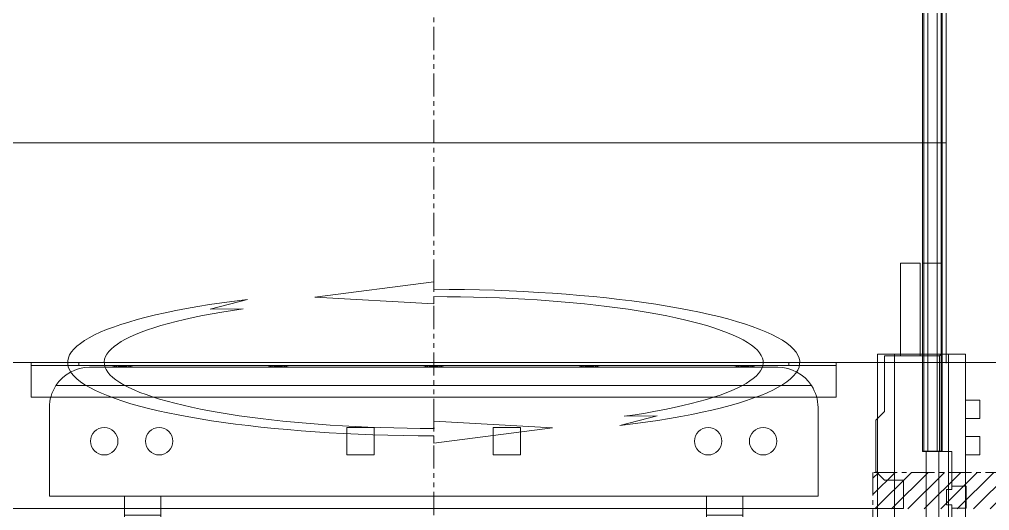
# Model space of a CAD drawing. Header units: inches. Extents: x -342 to 3622, y -887 to 1349.
# Drawn here: x 2316 to 2581, y 287.5 to 421.7 of the extents above; entities that cross this region are included whole.
import ezdxf
from ezdxf.enums import TextEntityAlignment as Align

# ---------------------------------------------------------------- set-up
doc = ezdxf.new("R2010")
doc.units = ezdxf.units.IN
doc.header["$MEASUREMENT"] = 0
doc.linetypes.add('CENTER', pattern=[10.16, 6.35, -1.27, 1.27, -1.27])
doc.linetypes.add('PHANTOM', pattern=[12.7, 6.35, -1.27, 1.27, -1.27, 1.27, -1.27])
for name, color, linetype in [('PK24-EQUIPMENT', 150, 'Continuous'), ('PK24-LABEL', 7, 'Continuous'), ('PK24E', 7, 'Continuous')]:
    doc.layers.add(name, color=color, linetype=linetype)
for name, color, linetype, true_color in [('PK24-SYS-ROOM', 8, 'Continuous', 0x808080), ('PK24E-COMP-CAR_ZONE', 250, 'CENTER', 0x383e42), ('PK24E-COMP-PALLET', 132, 'Continuous', 0x00b7c8), ('PK24E-HELPER', 253, 'PHANTOM', 0xa1a1a1), ('PK24E-SYS-LIFT', 31, 'Continuous', 0xffcc5a), ('PK24E-SYS-SHELF', 31, 'Continuous', 0xffcc5a)]:
    doc.layers.add(name, color=color, linetype=linetype, true_color=true_color)
doc.layers.add('PK24E-TTARROW', color=20, linetype='Continuous', lineweight=20, true_color=0xf54b32)
doc.styles.add('Impact', font='impact.ttf', dxfattribs={"height": 5})
doc.styles.get("Standard").update_dxf_attribs({"font": 'arial.ttf'})

# ---------------------------------------------------------------- blocks, each defined once
blk = doc.blocks.new('*U36')
at = {"layer": 'PK24E-COMP-CAR_ZONE', "lineweight": 5}
h = blk.add_hatch(dxfattribs=at)
h.set_pattern_fill('ANSI31', color=256)
h.set_pattern_definition([(45, (-14044.072, -11083.8307), (-2.24506403, 2.24506403), [])])
h.paths.add_polyline_path([(340, 200.9), (120, 200.9), (120, 190.9), (340, 190.9)])
blk.add_lwpolyline([(340, 0), (340, 200.9), (120, 200.9), (120, 0)], dxfattribs=at)
at = {"layer": 'PK24E-HELPER'}
blk.add_point((0, 213), dxfattribs=at)
at = {"layer": 'PK24-LABEL', "lineweight": 5}
blk.add_attdef('LEVEL_ID', text='', height=5, dxfattribs=at).set_placement((876.57, 10.38), align=Align.CENTER)
blk = doc.blocks.new('ROOM-ARROWLIGHT--FRONT-COMP-PK24')
at = {"layer": 'PK24-EQUIPMENT', "lineweight": 5}
for p, q in [((49, 250), (11, 250)), ((5, 244), (5, 226)), ((55, 226), (55, 244)), ((11, 220), (49, 220))]:
    blk.add_line(p, q, dxfattribs=at)
at = {"layer": 'PK24-EQUIPMENT', "color": 3, "lineweight": 5}
for p, q in [((18.11, 244.83), (11.21, 237.94)), ((16.49, 238.54), (23.32, 245.37)), ((23.99, 244.83), (17.09, 237.94)), ((22.37, 238.54), (29.2, 245.37)), ((29.87, 244.83), (22.97, 237.94)), ((28.25, 238.54), (35.08, 245.37)), ((36.01, 244.83), (29.12, 237.94)), ((48.79, 237.94), (41.89, 244.83)), ((11.21, 232.06), (18.11, 225.17)), ((23.32, 224.63), (16.49, 231.46)), ((17.09, 232.06), (23.99, 225.17)), ((29.2, 224.63), (22.37, 231.46)), ((22.97, 232.06), (29.87, 225.17)), ((35.08, 224.63), (28.25, 231.46)), ((29.12, 232.06), (36.01, 225.17)), ((41.89, 225.17), (48.79, 232.06))]:
    blk.add_line(p, q, dxfattribs=at)
at = {"layer": 'PK24-EQUIPMENT', "lineweight": 5}
for centre, start, end in [((11, 244), 90, 180), ((49, 244), 0, 90), ((11, 226), 180, 270), ((49, 226), 270, 0)]:
    blk.add_arc(centre, 6, start, end, dxfattribs=at)
at = {"layer": 'PK24-EQUIPMENT', "color": 3, "lineweight": 5}
for points in [[(21.05, 246.05), (19.98, 246.05), (18.91, 245.64), (18.11, 244.83)], [(23.32, 245.37), (22.64, 245.82), (21.84, 246.05), (21.05, 246.05)], [(26.93, 246.05), (25.86, 246.05), (24.79, 245.64), (23.99, 244.83)], [(29.2, 245.37), (28.52, 245.82), (27.72, 246.05), (26.93, 246.05)], [(32.81, 246.05), (31.74, 246.05), (30.67, 245.64), (29.87, 244.83)], [(35.08, 245.37), (34.4, 245.82), (33.6, 246.05), (32.81, 246.05)], [(38.95, 246.05), (37.89, 246.05), (36.82, 245.64), (36.01, 244.83)], [(41.89, 244.83), (41.08, 245.64), (40.02, 246.05), (38.95, 246.05)], [(11.21, 237.94), (10.4, 237.13), (10, 236.07), (10, 235)], [(15.03, 235), (15.03, 236.33), (15.55, 237.6), (16.49, 238.54)], [(17.09, 237.94), (16.28, 237.13), (15.88, 236.07), (15.88, 235)], [(20.91, 235), (20.91, 236.33), (21.43, 237.6), (22.37, 238.54)], [(22.97, 237.94), (22.16, 237.13), (21.76, 236.07), (21.76, 235)], [(26.79, 235), (26.79, 236.33), (27.31, 237.6), (28.25, 238.54)], [(29.12, 237.94), (28.31, 237.13), (27.9, 236.07), (27.9, 235)], [(50, 235), (50, 236.07), (49.6, 237.13), (48.79, 237.94)], [(10, 235), (10, 233.93), (10.4, 232.87), (11.21, 232.06)], [(16.49, 231.46), (15.55, 232.4), (15.03, 233.67), (15.03, 235)], [(15.88, 235), (15.88, 233.93), (16.28, 232.87), (17.09, 232.06)], [(22.37, 231.46), (21.43, 232.4), (20.91, 233.67), (20.91, 235)], [(21.76, 235), (21.76, 233.93), (22.16, 232.87), (22.97, 232.06)], [(28.25, 231.46), (27.31, 232.4), (26.79, 233.67), (26.79, 235)], [(27.9, 235), (27.9, 233.93), (28.31, 232.87), (29.12, 232.06)], [(48.79, 232.06), (49.6, 232.87), (50, 233.93), (50, 235)], [(18.11, 225.17), (18.91, 224.36), (19.98, 223.95), (21.05, 223.95)], [(21.05, 223.95), (21.84, 223.95), (22.64, 224.18), (23.32, 224.63)], [(23.99, 225.17), (24.79, 224.36), (25.86, 223.95), (26.93, 223.95)], [(26.93, 223.95), (27.72, 223.95), (28.52, 224.18), (29.2, 224.63)], [(29.87, 225.17), (30.67, 224.36), (31.74, 223.95), (32.81, 223.95)], [(32.81, 223.95), (33.6, 223.95), (34.4, 224.18), (35.08, 224.63)], [(36.01, 225.17), (36.82, 224.36), (37.89, 223.95), (38.95, 223.95)], [(38.95, 223.95), (40.02, 223.95), (41.08, 224.36), (41.89, 225.17)]]:
    blk.add_open_spline(points, degree=3, dxfattribs=at)
at = {"layer": 'PK24E-HELPER'}
blk.add_point((0, 0), dxfattribs=at)
blk = doc.blocks.new('*U35')
at = {"layer": 'PK24-SYS-ROOM', "color": 2, "lineweight": 5}
blk.add_line((-140, 60), (140, 60), dxfattribs=at)
at = {"layer": 'PK24-SYS-ROOM', "lineweight": 5}
for points in [[(-294.09, 0), (294.09, 0), (294.09, 299.82), (-294.09, 299.82)], [(-140, 0), (140, 0), (140, 210), (-140, 210)]]:
    blk.add_lwpolyline(points, close=True, dxfattribs=at)
blk.add_point((0, 0), dxfattribs=at)
blk.add_blockref('ROOM-ARROWLIGHT--FRONT-COMP-PK24', (140, 0), dxfattribs=at)
at = {"layer": 'PK24-SYS-ROOM', "color": 3, "lineweight": 5, "style": 'Impact'}
blk.add_attdef('ROOMNO', text='', height=10, dxfattribs=at).set_placement((178.82, 230), align=Align.CENTER)
blk = doc.blocks.new('TTARROW---TOP-DECOR-PK24')
at = {"layer": 'PK24E-TTARROW', "lineweight": 5}
for points in [[(0, 90), (0, 80), (-32.49, 89.27), (0, 110), (0, 100, -0.763437), (50.85, -86.11), (61.06, -72.77), (52.06, -73.42, 0.73095)], [(0, -90), (0, -80), (32.49, -89.27), (0, -110), (0, -100, -0.763437), (-50.85, 86.11), (-61.06, 72.77), (-52.06, 73.42, 0.73095)]]:
    blk.add_lwpolyline(points, format="xyb", close=True, dxfattribs=at)
blk = doc.blocks.new('ELIFTTT-TT--BACK-COMP-PKE24')
at = {"layer": 'PK24E-HELPER', "lineweight": 5}
blk.add_point((0, 0), dxfattribs=at)
at = {"layer": 'PK24E-SYS-LIFT', "lineweight": 5}
for p, q in [((-94, -1.3), (94, -1.3)), ((-103.22, -6.3), (103.22, -6.3)), ((-105, -12.3), (-105, -36.5)), ((105, -12.3), (105, -36.5)), ((-23.75, -17.75), (-23.75, -25.25)), ((-16.25, -17.75), (-23.75, -17.75)), ((-16.25, -25.25), (-16.25, -17.75)), ((16.25, -17.75), (16.25, -25.25)), ((23.75, -17.75), (16.25, -17.75)), ((23.75, -25.25), (23.75, -17.75)), ((-23.75, -25.25), (-16.25, -25.25)), ((16.25, -25.25), (23.75, -25.25)), ((105, -36.5), (-105, -36.5)), ((-84.5, -41.7), (-84.5, -36.5)), ((-74.5, -36.5), (-74.5, -41.7)), ((74.5, -41.7), (74.5, -36.5)), ((84.5, -36.5), (84.5, -41.7)), ((-74.5, -41.7), (-84.5, -41.7)), ((-84.5, -46.4), (-84.5, -41.7)), ((-74.5, -41.7), (-74.5, -46.4)), ((84.5, -41.7), (74.5, -41.7)), ((74.5, -46.4), (74.5, -41.7)), ((84.5, -46.4), (84.5, -41.7)), ((-109, -46.4), (-109, -53.2)), ((-109, -46.4), (-84.5, -46.4)), ((-84.5, -46.4), (-74.5, -46.4)), ((-74.5, -46.4), (-64.86, -46.4)), ((-64.86, -46.4), (64.86, -46.4)), ((64.86, -46.4), (74.5, -46.4)), ((74.5, -46.4), (84.5, -46.4)), ((84.5, -46.4), (109, -46.4)), ((109, -53.2), (109, -46.4)), ((109, -53.2), (-109, -53.2))]:
    blk.add_line(p, q, dxfattribs=at)
for centre in [(-90, -21.5), (-75, -21.5), (75, -21.5), (90, -21.5)]:
    blk.add_circle(centre, 3.75, dxfattribs=at)
for centre, radius, start, end in [((-94, -12.3), 11, 90, 146.9443), ((-85, -10.8), 10, 71.8051, 108.1949), ((-85, -10.8), 9.8, 75.7866, 104.2134), ((-42.5, -10.8), 10, 71.8051, 108.1949), ((-42.5, -10.8), 9.8, 75.7866, 104.2134), ((0, -10.8), 10, 71.8051, 108.1949), ((0, -10.8), 9.8, 75.7866, 104.2134), ((42.5, -10.8), 10, 71.8051, 108.1949), ((42.5, -10.8), 9.8, 75.7866, 104.2134), ((85, -10.8), 10, 71.8051, 108.1949), ((85, -10.8), 9.8, 75.7866, 104.2134), ((94, -12.3), 11, 33.0557, 90), ((-94, -12.3), 11, 146.9443, 180), ((94, -12.3), 11, 0, 33.0557)]:
    blk.add_arc(centre, radius, start, end, dxfattribs=at)
blk = doc.blocks.new('ELIFTTT-CHASIS--BACK-COMP-PKE24')
at = {"layer": 'PK24E-HELPER', "lineweight": 5}
blk.add_point((0, 0), dxfattribs=at)
at = {"layer": 'PK24E-SYS-LIFT', "lineweight": 5}
for p, q in [((121.25, 2.25), (121.25, -75)), ((121.25, 2.25), (125.85, 2.25)), ((125.85, -60.75), (125.85, 2.25)), ((133.55, 2.25), (125.85, 2.25)), ((133.55, 2.25), (133.55, -24.25)), ((133.55, 2.25), (133.88, 2.25)), ((133.88, 2.25), (133.88, -24.25)), ((133.88, 2.25), (134.98, 2.25)), ((134.98, 2.25), (134.98, -24.25)), ((134.98, 2.25), (137.52, 2.25)), ((137.52, 2.25), (137.52, -24.25)), ((137.52, 2.25), (138.62, 2.25)), ((138.62, 2.25), (138.62, -24.25)), ((138.62, 2.25), (138.95, 2.25)), ((138.95, 2.25), (138.95, -24.25)), ((140.65, 2.25), (138.95, 2.25)), ((140.65, -60.75), (140.65, 2.25)), ((140.65, 2.25), (145.25, 2.25)), ((145.25, 2.25), (145.25, -90)), ((149.25, -10.25), (145.25, -10.25)), ((149.25, -10.25), (149.25, -15.25)), ((145.25, -15.25), (149.25, -15.25)), ((149.25, -20.25), (145.25, -20.25)), ((149.25, -20.25), (149.25, -25.25)), ((133.55, -24.25), (133.88, -24.25)), ((133.88, -24.25), (134.98, -24.25)), ((134.53, -24.33), (134.53, -60.75)), ((134.53, -24.33), (137.97, -24.33)), ((134.98, -24.25), (137.52, -24.25)), ((137.52, -24.25), (138.62, -24.25)), ((137.97, -60.75), (137.97, -24.33)), ((138.62, -24.25), (138.95, -24.25)), ((145.25, -25.25), (149.25, -25.25))]:
    blk.add_line(p, q, dxfattribs=at)
blk = doc.blocks.new('ELIFTTT---BACK-COMP-PKE24')
at = {"yscale": 0.2}
blk.add_blockref('TTARROW---TOP-DECOR-PK24', (0, 0), dxfattribs=at)
for name in ['ELIFTTT-CHASIS--BACK-COMP-PKE24', 'ELIFTTT-TT--BACK-COMP-PKE24']:
    blk.add_blockref(name, (0, 0))
blk = doc.blocks.new('PALLET--NOCAR-BACK-COMP-PKE24')
at = {"layer": 'PK24E-COMP-PALLET', "lineweight": 5}
for p, q in [((-110, 0), (-96.99, 0)), ((-110, 0), (-110, -0.8)), ((-96.99, -0.8), (-96.99, 0)), ((96.99, 0), (-96.99, 0)), ((96.99, 0), (96.99, -0.8)), ((96.99, 0), (110, 0)), ((110, -0.8), (110, 0)), ((-110, -0.8), (-96.99, -0.8)), ((-110, -0.8), (-110, -9.5)), ((96.99, -0.8), (-96.99, -0.8)), ((96.99, -0.8), (110, -0.8)), ((110, -0.8), (110, -9.5)), ((-110, -9.5), (110, -9.5))]:
    blk.add_line(p, q, dxfattribs=at)
blk = doc.blocks.new('*U61')
at = {"layer": 'PK24E-SYS-LIFT', "lineweight": 5}
for p, q in [((127.55, 67.07), (127.55, 41.75)), ((128.6, 67.07), (127.55, 67.07)), ((127.55, 67.07), (127.88, 67.07)), ((127.88, 67.07), (128.6, 67.07)), ((128.6, 67.07), (129.52, 67.07)), ((128.6, 67.07), (131.9, 67.07)), ((129.52, 67.07), (130.98, 67.07)), ((130.98, 67.07), (131.9, 67.07)), ((132.95, 67.07), (131.9, 67.07)), ((131.9, 67.07), (132.62, 67.07)), ((132.62, 67.07), (132.95, 67.07)), ((132.95, 67.07), (132.95, 41.75)), ((133.55, 67.07), (133.55, 41.75)), ((134.6, 67.07), (133.55, 67.07)), ((133.55, 67.07), (133.88, 67.07)), ((133.88, 67.07), (134.6, 67.07)), ((134.6, 67.07), (135.52, 67.07)), ((134.6, 67.07), (137.9, 67.07)), ((135.52, 67.07), (136.98, 67.07)), ((136.98, 67.07), (137.9, 67.07)), ((138.95, 67.07), (137.9, 67.07)), ((137.9, 67.07), (138.62, 67.07)), ((138.62, 67.07), (138.95, 67.07)), ((138.95, 67.07), (138.95, 42.55)), ((138.15, 41.75), (138.95, 42.55)), ((123.18, 26.56), (123.18, 41.75)), ((123.18, 41.75), (138.15, 41.75)), ((138.15, 41.75), (138.15, 15.6)), ((123.18, 26.56), (120.81, 24.19)), ((120.81, 10.12), (120.81, 24.19)), ((138.15, 15.6), (141.6, 15.6)), ((141.6, 5.19), (141.6, 15.6)), ((120.81, 10.12), (123.18, 7.75)), ((128.35, 7.75), (123.18, 7.75)), ((128.35, 0), (128.35, 7.75)), ((145.45, 6.1), (141.6, 6.1)), ((145.45, 0.1), (145.45, 6.1)), ((140.1, 5.19), (141.6, 5.19)), ((140.1, 1.01), (140.1, 5.19)), ((128.35, 0), (-128.35, 0)), ((141.6, 1.01), (140.1, 1.01)), ((141.6, -5.41), (141.6, 1.01)), ((141.6, 0.1), (145.45, 0.1))]:
    blk.add_line(p, q, dxfattribs=at)
blk = doc.blocks.new('*U56')
at = {"layer": 'PK24E-HELPER', "lineweight": 5}
blk.add_line((0, 256.77), (0, -399.4), dxfattribs=at)
at = {"layer": 'PK24E-SYS-LIFT', "lineweight": 5}
for p, q in [((133.55, 110.94), (133.55, -24.33)), ((133.88, 110.94), (133.88, -24.33)), ((134.98, 110.94), (134.98, -24.33)), ((137.52, 110.94), (137.52, -24.33)), ((138.62, 110.94), (138.62, -24.33)), ((138.95, 110.94), (138.95, -24.33)), ((133.55, -24.33), (138.95, -24.33))]:
    blk.add_line(p, q, dxfattribs=at)
at = {"lineweight": 5}
blk.add_blockref('*U61', (0, -39.9), dxfattribs=at)
at = {"layer": 'PK24E', "lineweight": 5}
blk.add_blockref('PALLET--NOCAR-BACK-COMP-PKE24', (0, 0), dxfattribs=at)
at = {"layer": 'PK24E-SYS-SHELF', "lineweight": 5}
blk.add_blockref('ELIFTTT---BACK-COMP-PKE24', (0, 0), dxfattribs=at)

msp = doc.modelspace()

# ---------------------------------------------------------------- block references
at = {"layer": 'PK24E', "lineweight": 5}
for name, p in [('*U35', (2429.15, 327.93)), ('*U56', (2429.15, 327.93)), ('*U36', (2429.15, 97.03))]:
    msp.add_blockref(name, p, dxfattribs=at)
at = {"layer": 'PK24E', "lineweight": 5, "xscale": -1}
msp.add_blockref('*U36', (2429.15, 97.03), dxfattribs=at)

doc.saveas('drawing.dxf')
